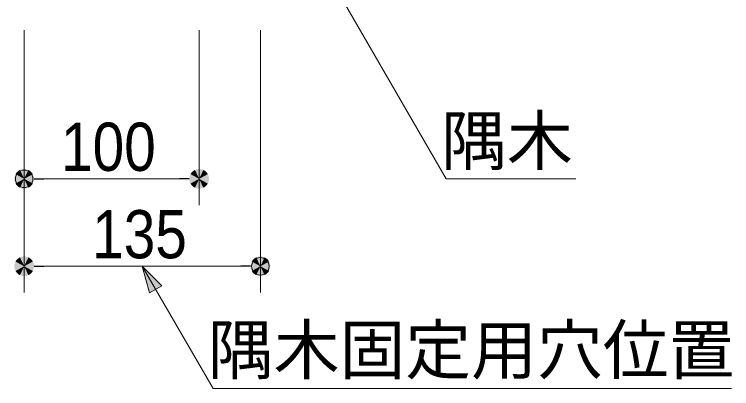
# Model space of a CAD drawing. Units: millimetres, scale not verified. Extents: x -4547 to 4547, y -2284 to 2284.
# Drawn here: x -3895.3 to -3485.3, y -1420 to -1205.9 of the extents above; entities that cross this region are included whole.
import ezdxf
from ezdxf.enums import TextEntityAlignment as Align

# ---------------------------------------------------------------- set-up
doc = ezdxf.new("R2010")
doc.units = ezdxf.units.MM
doc.header["$LTSCALE"] = 20
doc.header["$PDMODE"] = 32
doc.header["$PDSIZE"] = 10
for name, color, linetype, lineweight in [('0-3_0', 7, 'Continuous', 25), ('0-4_Defpoints', 7, 'Continuous', 15), ('0-5_2寸法-1', 7, 'Continuous', 15), ('0-6_2寸法-3', 7, 'Continuous', 15)]:
    doc.layers.add(name, color=color, linetype=linetype, lineweight=lineweight)
doc.styles.add('ＭＳ Ｐゴシック', font='')
doc.styles.get('ＭＳ Ｐゴシック').set_extended_font_data('MS PGothic')

# ---------------------------------------------------------------- blocks, each defined once
blk = doc.blocks.new('_Dot')
at = {"layer": '0-3_0'}
blk.add_line((-10, 0), (-20, 0), dxfattribs=at)
for points in [[(0, 0), (-7.29, 6.85), (-6.37, 7.71)], [(0, 0), (-6.37, 7.71), (-5.36, 8.44)], [(0, 0), (-5.36, 8.44), (-4.26, 9.05)], [(0, 0), (-4.26, 9.05), (-3.09, 9.51)], [(0, 0), (-3.09, 9.51), (-1.87, 9.82)], [(0, 0), (-1.87, 9.82), (-0.63, 9.98)], [(0, 0), (-0.63, 9.98), (0.63, 9.98)], [(0, 0), (0.63, 9.98), (1.87, 9.82)], [(0, 0), (1.87, 9.82), (3.09, 9.51)], [(0, 0), (3.09, 9.51), (4.26, 9.05)], [(0, 0), (4.26, 9.05), (5.36, 8.44)], [(0, 0), (5.36, 8.44), (6.37, 7.71)], [(0, 0), (6.37, 7.71), (7.29, 6.85)], [(0, 0), (-10, 0), (-9.92, 1.25)], [(0, 0), (-9.92, -1.25), (-10, 0)], [(0, 0), (-9.92, 1.25), (-9.69, 2.49)], [(0, 0), (-9.69, -2.49), (-9.92, -1.25)], [(0, 0), (-9.69, 2.49), (-9.3, 3.68)], [(0, 0), (-9.3, -3.68), (-9.69, -2.49)], [(0, 0), (-9.3, 3.68), (-8.76, 4.82)], [(0, 0), (-8.76, -4.82), (-9.3, -3.68)], [(0, 0), (-8.76, 4.82), (-8.09, 5.88)], [(0, 0), (-8.09, -5.88), (-8.76, -4.82)], [(0, 0), (-8.09, 5.88), (-7.29, 6.85)], [(0, 0), (-7.29, -6.85), (-8.09, -5.88)], [(0, 0), (-6.37, -7.71), (-7.29, -6.85)], [(0, 0), (-5.36, -8.44), (-6.37, -7.71)], [(0, 0), (-4.26, -9.05), (-5.36, -8.44)], [(0, 0), (-3.09, -9.51), (-4.26, -9.05)], [(0, 0), (-1.87, -9.82), (-3.09, -9.51)], [(0, 0), (-0.63, -9.98), (-1.87, -9.82)], [(0, 0), (0.63, -9.98), (-0.63, -9.98)], [(0, 0), (7.29, 6.85), (8.09, 5.88)], [(0, 0), (8.09, 5.88), (8.76, 4.82)], [(0, 0), (8.76, 4.82), (9.3, 3.68)], [(0, 0), (9.3, 3.68), (9.69, 2.49)], [(0, 0), (9.69, 2.49), (9.92, 1.25)], [(0, 0), (9.92, 1.25), (10, 0)], [(0, 0), (1.87, -9.82), (0.63, -9.98)], [(0, 0), (3.09, -9.51), (1.87, -9.82)], [(0, 0), (4.26, -9.05), (3.09, -9.51)], [(0, 0), (5.36, -8.44), (4.26, -9.05)], [(0, 0), (6.37, -7.71), (5.36, -8.44)], [(0, 0), (7.29, -6.85), (6.37, -7.71)], [(0, 0), (8.09, -5.88), (7.29, -6.85)], [(0, 0), (8.76, -4.82), (8.09, -5.88)], [(0, 0), (9.3, -3.68), (8.76, -4.82)], [(0, 0), (9.69, -2.49), (9.3, -3.68)], [(0, 0), (9.92, -1.25), (9.69, -2.49)], [(0, 0), (10, 0), (9.92, -1.25)]]:
    blk.add_solid(points, dxfattribs=at)

msp = doc.modelspace()

# ---------------------------------------------------------------- linework, layer by layer
at = {"layer": '0-4_Defpoints'}
for p in [(-3889.63, -1300), (-3754.63, -1350)]:
    msp.add_point(p, dxfattribs=at)
at = {"layer": '0-5_2寸法-1'}
for p, q in [((-3889.63, -1215), (-3889.63, -1315)), ((-3789.63, -1215), (-3789.63, -1315)), ((-3754.63, -1215), (-3754.63, -1365)), ((-3800.88, -1300), (-3878.37, -1300)), ((-3889.63, -1315), (-3889.63, -1365)), ((-3878.37, -1350), (-3765.88, -1350))]:
    msp.add_line(p, q, dxfattribs=at)
at = {"layer": '0-6_2寸法-3'}
for points in [[(-3574.33, -1300), (-3648.41, -1300), (-3724.63, -1168)], [(-3485.38, -1420), (-3781.71, -1420), (-3822.13, -1350)]]:
    msp.add_lwpolyline(points, dxfattribs=at)
at = {"layer": '0-6_2寸法-3', "lineweight": 5}
msp.add_lwpolyline([(-3818.04, -1365.23), (-3822.13, -1350), (-3810.97, -1361.15)], close=True, dxfattribs=at)
at = {"layer": '0-6_2寸法-3'}
msp.add_solid([(-3818.04, -1365.23), (-3810.97, -1361.15), (-3822.13, -1350)], dxfattribs=at)

# ---------------------------------------------------------------- block references
at = {"layer": '0-5_2寸法-1', "xscale": 0.5627563, "yscale": 0.5627563, "rotation": 180}
for p in [(-3889.63, -1300), (-3889.63, -1350)]:
    msp.add_blockref('_Dot', p, dxfattribs=at)
at = {"layer": '0-5_2寸法-1', "xscale": 0.5627563, "yscale": 0.5627563}
for p in [(-3789.63, -1300), (-3754.63, -1350)]:
    msp.add_blockref('_Dot', p, dxfattribs=at)

# ---------------------------------------------------------------- texts
at = {"layer": '0-5_2寸法-1', "style": 'ＭＳ Ｐゴシック', "width": 0.9}
for s, p in [('100', (-3868.58, -1303.72)), ('135', (-3850.79, -1353.72))]:
    msp.add_text(s, height=27.57, dxfattribs=at).set_placement(p, align=Align.BOTTOM_LEFT)
at = {"layer": '0-6_2寸法-3', "style": 'ＭＳ Ｐゴシック'}
for s, p in [('隅木', (-3651.31, -1300.27)), ('隅木固定用穴位置', (-3784.6, -1419.84))]:
    msp.add_text(s, height=27.57, dxfattribs=at).set_placement(p, align=Align.BOTTOM_LEFT)

doc.saveas('drawing.dxf')
